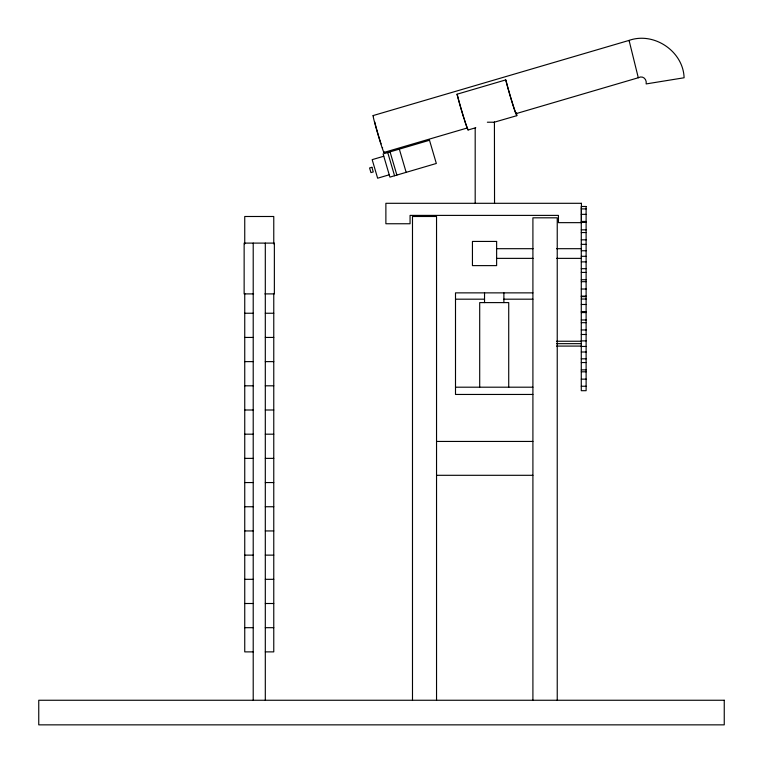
<?xml version="1.0" encoding="UTF-8"?>
<svg xmlns="http://www.w3.org/2000/svg" width="763" height="763" viewBox="0 0 763 763"><rect width="100%" height="100%" fill="white"/><g stroke="black" fill="none" stroke-linecap="round" stroke-linejoin="round"><path stroke-width="1.14" d="M468.101 129.987L475.778 127.726M383.779 156.234L372.172 159.648L377.637 178.208L389.235 174.794M373.164 115.556L629.074 40.401C653.948 31.541 683.295 51.312 684.096 77.769L646.166 83.92C647.014 79.19 642.789 75.184 638.297 77.75L516.179 113.611A19.218 0.715 73.6 0 1 512.183 102.328A19.218 0.715 73.6 0 1 506.441 82.204L505.745 79.905L457.047 94.211L457.724 96.891A21.383 0.792 73.6 0 0 464.762 121.002A21.383 0.792 73.6 0 0 468.072 129.185M383.98 152.438L467.471 127.917A19.218 0.715 73.6 0 1 464.476 119.801M494.205 122.223L516.809 115.68M494.424 122.242L494.538 203.301M487.366 122.223L494.538 122.223M581.282 208.9L586.118 208.9M581.282 214.346L586.118 214.346M581.282 221.461L586.118 221.461M581.282 222.434L586.118 222.434M581.282 229.844L586.118 229.844M581.282 232.553L586.118 232.553M581.282 239.83L586.118 239.83M581.282 244.351L586.118 244.351M496.627 248.69L533.079 248.69M556.589 248.69L581.282 248.69M581.282 250.76L586.118 250.76M581.282 256.311L586.118 256.311M496.627 258.371L533.079 258.371M556.589 258.371L581.282 258.371M581.282 261.871L586.118 261.871M581.282 268.7L586.118 268.7M581.282 272.42L586.118 272.42M581.282 279.735L586.118 279.735M581.282 281.681L586.118 281.681M581.282 289.015L586.118 289.015M532.908 292.868L455.501 292.868L455.501 394.452L532.908 394.452M253.612 293.898L244.141 293.898L244.141 243.101L274.365 243.101L274.365 293.898L264.895 293.898M581.282 296.111L586.118 296.111M581.282 296.607L586.118 296.607M581.282 299.029L586.118 299.029M455.501 299.182L484.534 299.182M503.885 299.182L532.908 299.182M581.282 304.475L586.118 304.475M581.282 311.59L586.118 311.59M581.282 312.563L586.118 312.563M244.742 313.24L253.211 313.24M265.305 313.24L273.764 313.24M581.282 319.974L586.118 319.974M581.282 322.682L586.118 322.682M581.282 329.959L586.118 329.959M581.282 334.48L586.118 334.48M244.742 337.437L253.211 337.437M265.305 337.437L273.764 337.437M581.282 340.889L586.118 340.889M556.504 341.242L581.282 341.242M556.504 343.655L581.282 343.655M556.504 346.078L581.282 346.078M581.282 346.45L586.118 346.45M581.282 352.001L586.118 352.001M581.282 358.829L586.118 358.829M244.742 361.624L253.211 361.624M265.305 361.624L273.764 361.624M581.282 362.549L586.118 362.549M581.282 369.864L586.118 369.864M581.282 371.81L586.118 371.81M581.282 379.144L586.118 379.144M244.742 385.811L253.211 385.811M265.305 385.811L273.764 385.811M581.282 386.24L586.118 386.24M455.501 387.194L532.908 387.194M244.742 409.998L253.211 409.998M265.305 409.998L273.764 409.998M244.742 434.185L253.211 434.185M265.305 434.185L273.764 434.185M436.541 441.443L532.908 441.443M244.742 458.372L253.211 458.372M265.305 458.372L273.764 458.372M436.541 475.301L532.908 475.301M244.742 482.559L253.211 482.559M265.305 482.559L273.764 482.559M244.742 506.746L253.211 506.746M265.305 506.746L273.764 506.746M244.742 530.943L253.211 530.943M265.305 530.943L273.764 530.943M244.742 555.13L253.211 555.13M265.305 555.13L273.764 555.13M244.742 579.317L253.211 579.317M265.305 579.317L273.764 579.317M244.742 603.504L253.211 603.504M265.305 603.504L273.764 603.504M244.742 627.691L253.211 627.691M265.305 627.691L273.764 627.691M253.211 651.879L244.742 651.879L244.742 293.45M265.305 651.879L273.764 651.879L273.764 293.45M629.322 41.04L629.074 40.401L638.297 77.75M457.047 94.211L457.733 96.51A19.218 0.715 73.6 0 0 464.152 118.78M399.335 149.138L406.164 172.343M390.055 151.866L396.884 175.07M387.738 152.552L394.566 175.757M505.745 79.905L506.422 82.585A21.383 0.792 73.6 0 0 514.128 108.737A21.383 0.792 73.6 0 0 516.37 112.838M557.238 700.253L557.238 217.817L532.908 217.817L532.908 700.253M508.721 387.194L508.721 302.606L479.698 302.606L479.698 387.194M503.885 292.868L503.885 302.606M484.534 292.868L484.534 302.606M475.187 128.098L475.187 203.301M436.541 700.253L436.541 216.492L412.487 216.492L412.487 700.253M273.764 243.902L273.764 216.492L244.742 216.492L244.742 243.902M265.305 243.101L265.305 700.253M253.211 243.101L253.211 700.253M383.98 151.78A19.218 0.715 73.6 0 1 377.857 134.097A19.218 0.715 73.6 0 1 373.527 116.157M382.664 147.917A14.516 0.534 73.6 0 1 382.377 147.469M381.08 143.902A14.516 0.534 73.6 0 1 378.305 134.984M378.038 134.078A14.516 0.534 73.6 0 1 374.767 121.975M429.502 140.258L383.093 153.916L389.922 177.121L436.331 163.463L429.502 140.258M371.905 167.297L369.578 167.974L370.952 172.619L373.269 171.933L371.905 167.297M581.425 203.301L385.878 203.301L385.878 223.75L410.065 223.75L410.065 215.395L558.44 215.395L558.44 222.653L581.425 222.653L581.425 203.301M586.118 206.477L581.282 206.477L581.282 390.694L586.118 390.694L586.118 206.477M496.627 241.432L472.44 241.432L472.44 265.619L496.627 265.619L496.627 241.432M724.249 700.253L38.751 700.253L38.751 724.85L724.249 724.85L724.249 700.253"/></g></svg>
